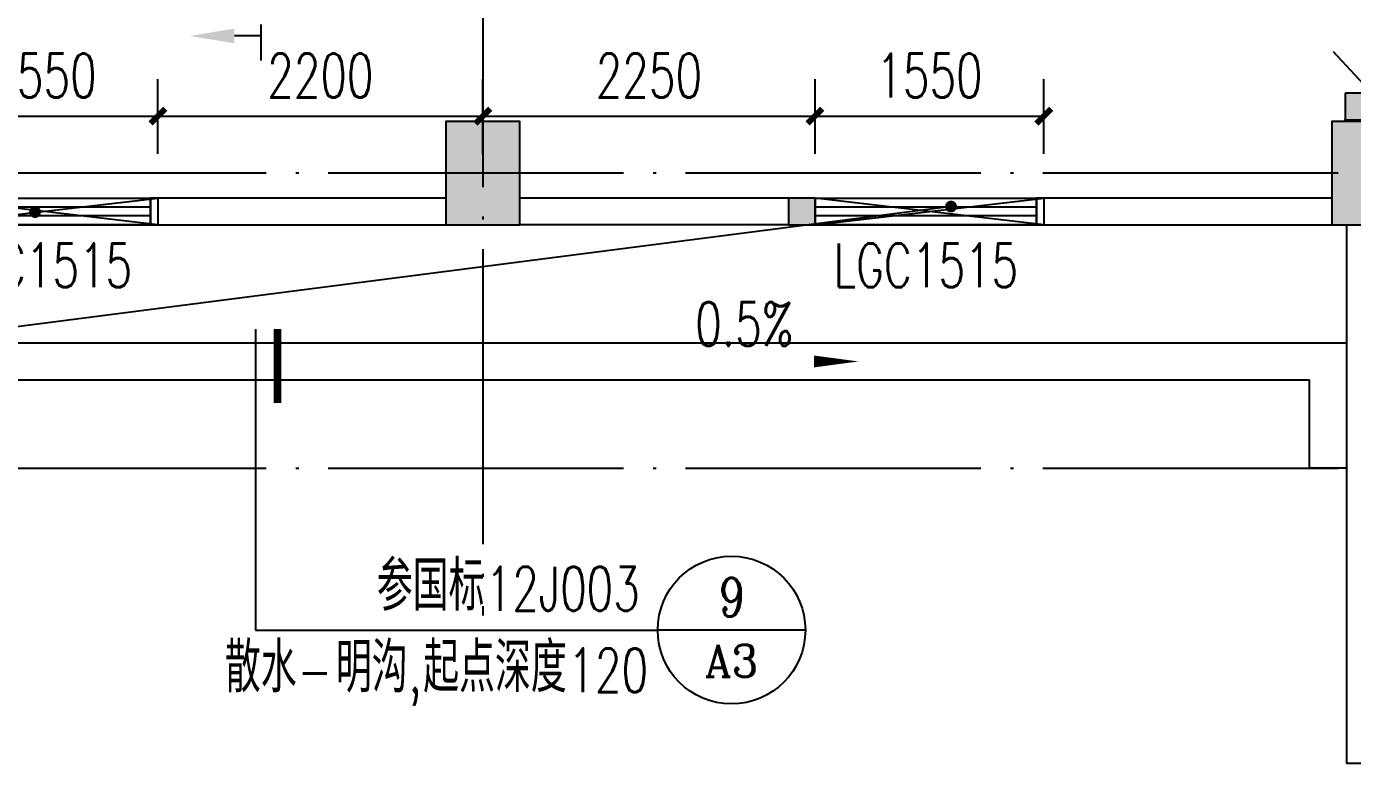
# Model space of a CAD drawing. Header units: millimetres. Extents: x 198973 to 283123, y 132052 to 191502.
# Drawn here: x 239970 to 248950, y 161166 to 166158 of the extents above; entities that cross this region are included whole.
import ezdxf
from ezdxf.enums import TextEntityAlignment as Align

# ---------------------------------------------------------------- set-up
doc = ezdxf.new("R2010")
doc.units = ezdxf.units.MM
doc.header["$LTSCALE"] = 1000
doc.linetypes.add('CENTER', pattern=[2, 1.25, -0.25, 0.25, -0.25])
doc.linetypes.add('DOTE', pattern=[2.42, 2, -0.2, 0.02, -0.2])
doc.layers.get('0').update_dxf_attribs({"color": 8})
doc.layers.get('DEFPOINTS').update_dxf_attribs({"color": 8})
for name, color, linetype in [('-人员定位', 6, 'Continuous'), ('3T_WOOD', 8, 'Continuous'), ('ACS_PFG_FK', 8, 'Continuous'), ('COLUMN', 8, 'Continuous'), ('DIM_IDEN', 8, 'Continuous'), ('DIM_LEAD', 8, 'Continuous'), ('DIM_SYMB', 8, 'Continuous'), ('DOTE', 8, 'CENTER'), ('PUB_DIM', 8, 'Continuous'), ('PUB_HATCH', 8, 'Continuous'), ('STAIR', 8, 'Continuous'), ('WALL', 8, 'Continuous'), ('WINDOW', 8, 'Continuous'), ('WINDOW_TEXT', 8, 'Continuous')]:
    doc.layers.add(name, color=color, linetype=linetype)
doc.styles.add('_TCH_DIM', font='SIMPLEX', dxfattribs={"bigfont": 'GBCBIG'})
doc.styles.add('_TCH_DIM_T3', font='SIMPLEX', dxfattribs={"width": 0.705882, "bigfont": 'GBCBIG'})
doc.styles.add('_TCH_LABEL', font='COMPLEX', dxfattribs={"bigfont": 'GBCBIG'})
doc.styles.add('_TCH_WINDOW', font='SIMPLEX', dxfattribs={"height": 3.5, "bigfont": 'GBCBIG'})
doc.dimstyles.new('_TCH_ARCH&&100', dxfattribs={"dimtxt": 297.5, "dimasz": 100, "dimexe": 250, "dimexo": 300, "dimgap": 126.25, "dimtad": 1, "dimdec": 0, "dimzin": 0, "dimdsep": 46, "dimtxsty": '_TCH_DIM_T3', "dimblk": 'ARCHTICK', "dimcen": 0.09, "dimclrt": 7, "dimazin": 2, "dimtfac": 1, "dimtdec": 0, "dimtix": 1, "dimtmove": 2, "dimatfit": 3, "dimfxl": 0, "dimtolj": 1, "dimtzin": 0, "dimarcsym": 0})

# ---------------------------------------------------------------- blocks, each defined once
blk = doc.blocks.new('_ArchTick')
at = {"color": 0, "linetype": 'ByBlock', "const_width": 0.4}
blk.add_lwpolyline([(-0.5, -0.5), (0.5, 0.5)], dxfattribs=at)
blk = doc.blocks.new('*D175')
at = {"layer": 'DEFPOINTS', "color": 0}
for p in [(240860.4, 165551.1), (239310.4, 164995.5), (240860.4, 164995.5)]:
    blk.add_point(p, dxfattribs=at)
at = {"layer": 'PUB_DIM', "color": 0, "lineweight": -2}
for p, q in [((239310.4, 165295.5), (239310.4, 165801.1)), ((240860.4, 165295.5), (240860.4, 165801.1)), ((239310.4, 165551.1), (240860.4, 165551.1))]:
    blk.add_line(p, q, dxfattribs=at)
at = {"layer": 'PUB_DIM', "color": 0, "lineweight": -2, "xscale": 100, "yscale": 100, "zscale": 100, "rotation": 180}
blk.add_blockref('_ArchTick', (239310.4, 165551.1), dxfattribs=at)
at = {"layer": 'PUB_DIM', "color": 0, "lineweight": -2, "xscale": 100, "yscale": 100, "zscale": 100}
blk.add_blockref('_ArchTick', (240860.4, 165551.1), dxfattribs=at)
at = {"layer": 'PUB_DIM', "color": 7, "insert": (240085.4, 165826.1), "char_height": 297.5, "attachment_point": 5, "style": '_TCH_DIM_T3'}
blk.add_mtext('\\A1;1550', dxfattribs=at)
blk = doc.blocks.new('*D176')
at = {"layer": 'DEFPOINTS', "color": 0}
for p in [(243060.4, 165551.1), (240860.4, 164995.5), (243060.4, 164995.5)]:
    blk.add_point(p, dxfattribs=at)
at = {"layer": 'PUB_DIM', "color": 0, "lineweight": -2}
for p, q in [((240860.4, 165295.5), (240860.4, 165801.1)), ((243060.4, 165295.5), (243060.4, 165801.1)), ((240860.4, 165551.1), (243060.4, 165551.1))]:
    blk.add_line(p, q, dxfattribs=at)
at = {"layer": 'PUB_DIM', "color": 0, "lineweight": -2, "xscale": 100, "yscale": 100, "zscale": 100, "rotation": 180}
blk.add_blockref('_ArchTick', (240860.4, 165551.1), dxfattribs=at)
at = {"layer": 'PUB_DIM', "color": 0, "lineweight": -2, "xscale": 100, "yscale": 100, "zscale": 100}
blk.add_blockref('_ArchTick', (243060.4, 165551.1), dxfattribs=at)
at = {"layer": 'PUB_DIM', "color": 7, "insert": (241960.4, 165826.1), "char_height": 297.5, "attachment_point": 5, "style": '_TCH_DIM_T3'}
blk.add_mtext('\\A1;2200', dxfattribs=at)
blk = doc.blocks.new('*D177')
at = {"layer": 'DEFPOINTS', "color": 0}
for p in [(245310.4, 165551.1), (243060.4, 164995.5), (245310.4, 164995.5)]:
    blk.add_point(p, dxfattribs=at)
at = {"layer": 'PUB_DIM', "color": 0, "lineweight": -2}
for p, q in [((243060.4, 165295.5), (243060.4, 165801.1)), ((245310.4, 165295.5), (245310.4, 165801.1)), ((243060.4, 165551.1), (245310.4, 165551.1))]:
    blk.add_line(p, q, dxfattribs=at)
at = {"layer": 'PUB_DIM', "color": 0, "lineweight": -2, "xscale": 100, "yscale": 100, "zscale": 100, "rotation": 180}
blk.add_blockref('_ArchTick', (243060.4, 165551.1), dxfattribs=at)
at = {"layer": 'PUB_DIM', "color": 0, "lineweight": -2, "xscale": 100, "yscale": 100, "zscale": 100}
blk.add_blockref('_ArchTick', (245310.4, 165551.1), dxfattribs=at)
at = {"layer": 'PUB_DIM', "color": 7, "insert": (244185.4, 165826.1), "char_height": 297.5, "attachment_point": 5, "style": '_TCH_DIM_T3'}
blk.add_mtext('\\A1;2250', dxfattribs=at)
blk = doc.blocks.new('*D178')
at = {"layer": 'DEFPOINTS', "color": 0}
for p in [(246860.4, 165551.1), (245310.4, 164995.5), (246860.4, 164995.5)]:
    blk.add_point(p, dxfattribs=at)
at = {"layer": 'PUB_DIM', "color": 0, "lineweight": -2}
for p, q in [((245310.4, 165295.5), (245310.4, 165801.1)), ((246860.4, 165295.5), (246860.4, 165801.1)), ((245310.4, 165551.1), (246860.4, 165551.1))]:
    blk.add_line(p, q, dxfattribs=at)
at = {"layer": 'PUB_DIM', "color": 0, "lineweight": -2, "xscale": 100, "yscale": 100, "zscale": 100, "rotation": 180}
blk.add_blockref('_ArchTick', (245310.4, 165551.1), dxfattribs=at)
at = {"layer": 'PUB_DIM', "color": 0, "lineweight": -2, "xscale": 100, "yscale": 100, "zscale": 100}
blk.add_blockref('_ArchTick', (246860.4, 165551.1), dxfattribs=at)
at = {"layer": 'PUB_DIM', "color": 7, "insert": (246085.4, 165826.1), "char_height": 297.5, "attachment_point": 5, "style": '_TCH_DIM_T3'}
blk.add_mtext('\\A1;1550', dxfattribs=at)
blk = doc.blocks.new('*D202')
at = {"layer": 'DEFPOINTS', "color": 0}
for p in [(240860.4, 165551.1), (239310.4, 164995.5), (240860.4, 164995.5)]:
    blk.add_point(p, dxfattribs=at)
at = {"layer": 'PUB_DIM', "color": 0, "lineweight": -2}
for p, q in [((239310.4, 165295.5), (239310.4, 165801.1)), ((240860.4, 165295.5), (240860.4, 165801.1)), ((239310.4, 165551.1), (240860.4, 165551.1))]:
    blk.add_line(p, q, dxfattribs=at)
at = {"layer": 'PUB_DIM', "color": 0, "lineweight": -2, "xscale": 100, "yscale": 100, "zscale": 100, "rotation": 180}
blk.add_blockref('_ArchTick', (239310.4, 165551.1), dxfattribs=at)
at = {"layer": 'PUB_DIM', "color": 0, "lineweight": -2, "xscale": 100, "yscale": 100, "zscale": 100}
blk.add_blockref('_ArchTick', (240860.4, 165551.1), dxfattribs=at)
at = {"layer": 'PUB_DIM', "color": 7, "insert": (240085.4, 165826.1), "char_height": 297.5, "attachment_point": 5, "style": '_TCH_DIM_T3'}
blk.add_mtext('\\A1;1550', dxfattribs=at)
blk = doc.blocks.new('*D203')
at = {"layer": 'DEFPOINTS', "color": 0}
for p in [(243060.4, 165551.1), (240860.4, 164995.5), (243060.4, 164995.5)]:
    blk.add_point(p, dxfattribs=at)
at = {"layer": 'PUB_DIM', "color": 0, "lineweight": -2}
for p, q in [((240860.4, 165295.5), (240860.4, 165801.1)), ((243060.4, 165295.5), (243060.4, 165801.1)), ((240860.4, 165551.1), (243060.4, 165551.1))]:
    blk.add_line(p, q, dxfattribs=at)
at = {"layer": 'PUB_DIM', "color": 0, "lineweight": -2, "xscale": 100, "yscale": 100, "zscale": 100, "rotation": 180}
blk.add_blockref('_ArchTick', (240860.4, 165551.1), dxfattribs=at)
at = {"layer": 'PUB_DIM', "color": 0, "lineweight": -2, "xscale": 100, "yscale": 100, "zscale": 100}
blk.add_blockref('_ArchTick', (243060.4, 165551.1), dxfattribs=at)
at = {"layer": 'PUB_DIM', "color": 7, "insert": (241960.4, 165826.1), "char_height": 297.5, "attachment_point": 5, "style": '_TCH_DIM_T3'}
blk.add_mtext('\\A1;2200', dxfattribs=at)
blk = doc.blocks.new('*D204')
at = {"layer": 'DEFPOINTS', "color": 0}
for p in [(245310.4, 165551.1), (243060.4, 164995.5), (245310.4, 164995.5)]:
    blk.add_point(p, dxfattribs=at)
at = {"layer": 'PUB_DIM', "color": 0, "lineweight": -2}
for p, q in [((243060.4, 165295.5), (243060.4, 165801.1)), ((245310.4, 165295.5), (245310.4, 165801.1)), ((243060.4, 165551.1), (245310.4, 165551.1))]:
    blk.add_line(p, q, dxfattribs=at)
at = {"layer": 'PUB_DIM', "color": 0, "lineweight": -2, "xscale": 100, "yscale": 100, "zscale": 100, "rotation": 180}
blk.add_blockref('_ArchTick', (243060.4, 165551.1), dxfattribs=at)
at = {"layer": 'PUB_DIM', "color": 0, "lineweight": -2, "xscale": 100, "yscale": 100, "zscale": 100}
blk.add_blockref('_ArchTick', (245310.4, 165551.1), dxfattribs=at)
at = {"layer": 'PUB_DIM', "color": 7, "insert": (244185.4, 165826.1), "char_height": 297.5, "attachment_point": 5, "style": '_TCH_DIM_T3'}
blk.add_mtext('\\A1;2250', dxfattribs=at)
blk = doc.blocks.new('*D205')
at = {"layer": 'DEFPOINTS', "color": 0}
for p in [(246860.4, 165551.1), (245310.4, 164995.5), (246860.4, 164995.5)]:
    blk.add_point(p, dxfattribs=at)
at = {"layer": 'PUB_DIM', "color": 0, "lineweight": -2}
for p, q in [((245310.4, 165295.5), (245310.4, 165801.1)), ((246860.4, 165295.5), (246860.4, 165801.1)), ((245310.4, 165551.1), (246860.4, 165551.1))]:
    blk.add_line(p, q, dxfattribs=at)
at = {"layer": 'PUB_DIM', "color": 0, "lineweight": -2, "xscale": 100, "yscale": 100, "zscale": 100, "rotation": 180}
blk.add_blockref('_ArchTick', (245310.4, 165551.1), dxfattribs=at)
at = {"layer": 'PUB_DIM', "color": 0, "lineweight": -2, "xscale": 100, "yscale": 100, "zscale": 100}
blk.add_blockref('_ArchTick', (246860.4, 165551.1), dxfattribs=at)
at = {"layer": 'PUB_DIM', "color": 7, "insert": (246085.4, 165826.1), "char_height": 297.5, "attachment_point": 5, "style": '_TCH_DIM_T3'}
blk.add_mtext('\\A1;1550', dxfattribs=at)
blk = doc.blocks.new('_FZH')
blk.add_lwpolyline([(-0.5, -0.5), (0.5, -0.5), (0.5, 0.5), (-0.5, 0.5)], close=True)
at = {"layer": 'PUB_HATCH'}
blk.add_solid([(-0.5, -0.5), (0.5, -0.5), (-0.5, 0.5), (0.5, 0.5)], dxfattribs=at)
blk = doc.blocks.new('$WINLIB2D$00000001')
at = {"color": 0}
for points in [[(-0.5, 0.5), (-0.5, -0.5)], [(-0.5, 0.5), (0.5, 0.5)], [(0.5, -0.5), (0.5, 0.5)], [(0.5, 0.1667), (-0.5, 0.1667)], [(0.5, -0.1667), (-0.5, -0.1667)], [(-0.5, -0.5), (0.5, -0.5)]]:
    blk.add_lwpolyline(points, dxfattribs=at)
blk = doc.blocks.new('定位基站')
at = {"layer": '-人员定位', "ltscale": 0.01}
h = blk.add_hatch(color=256, dxfattribs=at)
h.dxf.hatch_style = 1
h.paths.add_polyline_path([(406524, 477798), (406524, 477617.1), (406162.1, 477617.1), (406162.1, 477798)])
at = {"layer": '-人员定位', "color": 6}
for p, q in [((406343, 477798), (406343, 478186.1)), ((406343, 477798), (406082.2, 478076.6)), ((406343, 477798), (406603.9, 478076.6)), ((406343, 477995.5), (406343, 477995.5)), ((406162.1, 477798), (406524, 477798)), ((406162.1, 477617.1), (406162.1, 477798)), ((406524, 477798), (406524, 477617.1)), ((406524, 477617.1), (406162.1, 477617.1))]:
    blk.add_line(p, q, dxfattribs=at)
for p in [(406343, 477798), (406162.1, 477617.1), (406343, 477617.1), (406524, 477617.1)]:
    blk.add_point(p, dxfattribs=at)

msp = doc.modelspace()

# ---------------------------------------------------------------- linework, layer by layer
at = {"layer": '3T_WOOD'}
for p, q in [((219460.4, 163766), (248660.4, 163766)), ((248660.4, 163166), (248660.4, 163766)), ((248910.4, 163166), (248660.4, 163166))]:
    msp.add_line(p, q, dxfattribs=at)
msp.add_lwpolyline([(219210.4, 164016), (248910.4, 164016)], dxfattribs=at)
at = {"layer": 'ACS_PFG_FK'}
for p, q in [((240860.4, 164815.5), (239310.4, 164995.5)), ((239310.4, 164815.5), (240860.4, 164995.5)), ((239310.4, 164995.5), (240860.4, 164995.5)), ((240860.4, 164995.5), (240860.4, 164815.5)), ((246860.4, 164815.5), (245310.4, 164995.5)), ((245310.4, 164815.5), (246860.4, 164995.5)), ((245310.4, 164995.5), (246860.4, 164995.5)), ((246860.4, 164995.5), (246860.4, 164815.5)), ((240860.4, 164815.5), (239310.4, 164815.5)), ((246860.4, 164815.5), (245310.4, 164815.5))]:
    msp.add_line(p, q, dxfattribs=at)
at = {"layer": 'DIM_IDEN'}
for p, q in [((241520.2, 164108.1), (241520.2, 162069.7)), ((241520.2, 162069.7), (244245, 162069.7)), ((245245, 162069.7), (244245, 162069.7))]:
    msp.add_line(p, q, dxfattribs=at)
at = {"layer": 'DIM_IDEN', "const_width": 50}
msp.add_lwpolyline([(241670.2, 164108.1), (241670.2, 163608.1)], dxfattribs=at)
at = {"layer": 'DIM_IDEN'}
msp.add_circle((244745, 162069.7), 500, dxfattribs=at)
at = {"layer": 'DIM_LEAD'}
for p in [(246231.7, 164938.6), (240028.1, 164901.7)]:
    msp.add_line(p, (226735.1, 162430.7), dxfattribs=at)
at = {"layer": 'DIM_LEAD', "const_width": 40}
for points in [[(246251.5, 164941.2, 1), (246211.8, 164936.1, 1)], [(240047.8, 164905.4, 1), (240008.4, 164898.1, 1)]]:
    msp.add_lwpolyline(points, format="xyb", close=True, dxfattribs=at)
at = {"layer": 'DIM_SYMB'}
msp.add_lwpolyline([(244074.2, 163889.3, 0, 0, 0), (245604.5, 163889.3, 0, 80, 0), (245304.5, 163889.3, 0, 0, 0)], format="xyseb", dxfattribs=at)
at = {"layer": 'DOTE', "linetype": 'DOTE'}
for p, q in [((243060.4, 184011), (243060.4, 162168.4)), ((210553.6, 165166), (257416.8, 165166)), ((210553.6, 163166), (257416.8, 163166))]:
    msp.add_line(p, q, dxfattribs=at)
at = {"layer": 'PUB_HATCH'}
msp.add_line((241560.4, 165927.6, 0), (241560.4, 166172.2, 0), dxfattribs=at)
at = {"layer": 'PUB_HATCH', "color": 7}
msp.add_line((241560.4, 166094.4, 0), (241378.2, 166094.4, 0), dxfattribs=at)
msp.add_solid([(241378.2, 166044.4, 0), (241378.2, 166144.4, 0), (241078.2, 166094.4, 0)], dxfattribs=at)
at = {"layer": 'STAIR'}
for p in [(248910.4, 164815.5), (251360.4, 161166)]:
    msp.add_line(p, (248910.4, 161166), dxfattribs=at)
at = {"layer": 'WALL'}
for p, q in [((242810.4, 164995.5), (240810.4, 164995.5)), ((240810.4, 164995.5), (240810.4, 164815.5)), ((245130.4, 164995.5), (243310.4, 164995.5)), ((248810.4, 164995.5), (246810.4, 164995.5)), ((246810.4, 164995.5), (246810.4, 164815.5)), ((240810.4, 164815.5), (242810.4, 164815.5)), ((245130.4, 164815.5), (243310.4, 164815.5)), ((246810.4, 164815.5), (248810.4, 164815.5))]:
    msp.add_line(p, q, dxfattribs=at)

# ---------------------------------------------------------------- block references
at = {"layer": '-人员定位', "xscale": -1}
msp.add_blockref('定位基站', (655424.7, -312090.9), dxfattribs=at)
at = {"layer": 'COLUMN', "linetype": 'DOTE', "xscale": 500, "yscale": 700, "zscale": 700}
for p in [(243060.4, 165165.5), (249060.4, 165165.5)]:
    msp.add_blockref('_FZH', p, dxfattribs=at)
at = {"layer": 'COLUMN', "xscale": 180, "yscale": 180, "zscale": 180}
msp.add_blockref('_FZH', (245220.4, 164905.5), dxfattribs=at)
at = {"layer": 'WINDOW'}
ref = msp.add_blockref('$WINLIB2D$00000001', (240060.4, 164905.5), dxfattribs=dict(at, xscale=-1500, yscale=-180, zscale=-1500, rotation=180))
ref.add_attrib('A', 'LGC1515', (239435.4, 164391.7), dxfattribs={"layer": 'WINDOW_TEXT', "height": 297.5, "style": '_TCH_WINDOW', "width": 0.705882})
ref = msp.add_blockref('$WINLIB2D$00000001', (246060.4, 164905.5), dxfattribs=dict(at, xscale=-1500, yscale=-180, zscale=-1500, rotation=180))
ref.add_attrib('A', 'LGC1515', (245435.4, 164391.7), dxfattribs={"layer": 'WINDOW_TEXT', "height": 297.5, "style": '_TCH_WINDOW', "width": 0.705882})

# ---------------------------------------------------------------- texts
at = {"layer": 'DIM_IDEN', "color": 7, "style": '_TCH_DIM'}
for s, p in [('参国标', (242342.7, 162200.8)), ('散水', (241314, 161648.2)), ('明沟', (242065.5, 161648.2)), ('起点深度', (242657, 161648.2))]:
    msp.add_text(s, height=337.59, dxfattribs=at).set_placement(p)
at = {"layer": 'DIM_IDEN', "color": 7, "style": '_TCH_DIM', "width": 0.705882}
for s, p in [('12J003', (243080, 162200.8)), ('120', (243640, 161648.2)), ('-', (241805.5, 161648.2)), (',', (242557, 161648.2))]:
    msp.add_text(s, height=297.5, dxfattribs=at).set_placement(p)
at = {"layer": 'DIM_IDEN', "color": 7, "style": '_TCH_LABEL'}
for s, height, p, p2 in [('9', 261, (244658, 162162.3), (244832, 162162.3)), ('A3', 217.39, (244563.8, 161752.9), (244926.1, 161752.9))]:
    msp.add_text(s, height=height, dxfattribs=at).set_placement(p, p2, align=Align.FIT)
at = {"layer": 'DIM_SYMB', "color": 7, "style": '_TCH_DIM', "width": 0.705882}
msp.add_text('0.5%', height=297.5, dxfattribs=at).set_placement((244499.4, 163994.3))

# ---------------------------------------------------------------- dimensions: what is measured, and where the dimension line sits
at = {"layer": 'PUB_DIM'}
for p1, p2, picture, middle in [((239310.4, 164995.5), (240860.4, 164995.5), '*D175', (240085.4, 165826.1)), ((239310.4, 164995.5), (240860.4, 164995.5), '*D202', (240085.4, 165826.1)), ((240860.4, 164995.5), (243060.4, 164995.5), '*D176', (241960.4, 165826.1)), ((240860.4, 164995.5), (243060.4, 164995.5), '*D203', (241960.4, 165826.1)), ((243060.4, 164995.5), (245310.4, 164995.5), '*D177', (244185.4, 165826.1)), ((243060.4, 164995.5), (245310.4, 164995.5), '*D204', (244185.4, 165826.1)), ((245310.4, 164995.5), (246860.4, 164995.5), '*D178', (246085.4, 165826.1)), ((245310.4, 164995.5), (246860.4, 164995.5), '*D205', (246085.4, 165826.1))]:
    dim = msp.add_aligned_dim(p1=p1, p2=p2, distance=555.6, dimstyle='_TCH_ARCH&&100', dxfattribs=at)
    dim.commit()
    dim.dimension.update_dxf_attribs({"geometry": picture, "text_midpoint": middle})

doc.saveas('drawing.dxf')
